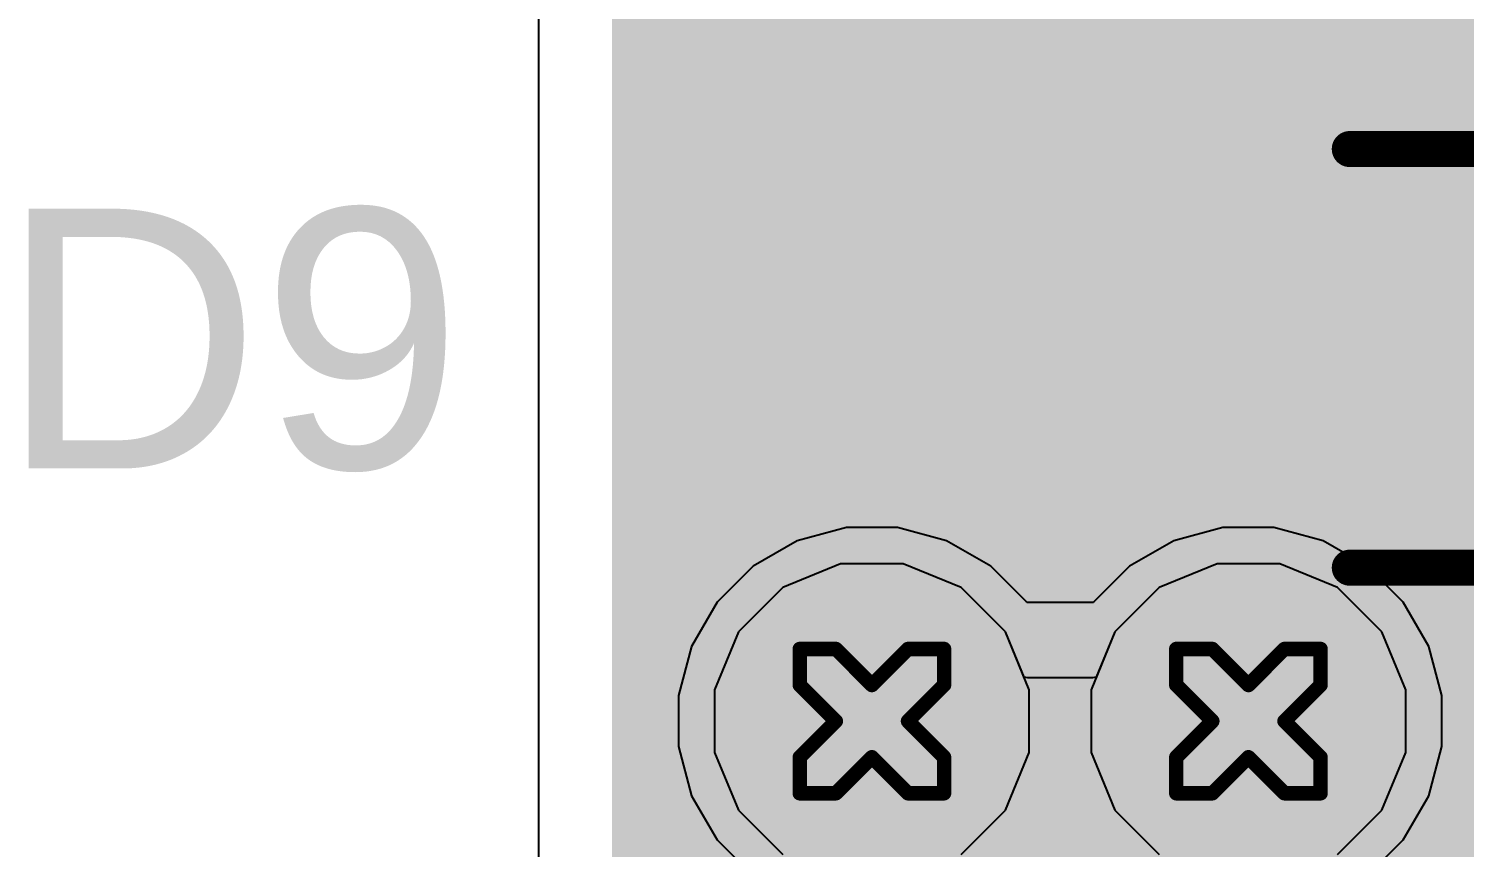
# Model space of a CAD drawing. Header units: inches. Extents: x 0 to 5379, y 0 to 5429.
# Drawn here: x 255.83 to 260.89, y 48.3 to 51.18 of the extents above; entities that cross this region are included whole.
import ezdxf

# ---------------------------------------------------------------- set-up
doc = ezdxf.new("R2010")
doc.units = ezdxf.units.IN
for name, color, linetype in [('Bottom Layer', 5, 'Continuous'), ('Bottom Solder', 6, 'Continuous'), ('Drill Drawing', 1, 'Continuous'), ('GND01', 16, 'Continuous'), ('GND02', 76, 'Continuous'), ('PWR', 156, 'Continuous'), ('SIG 01', 90, 'Continuous'), ('Top Layer', 1, 'Continuous'), ('Top Overlay', 2, 'Continuous'), ('Top Paste', 8, 'Continuous'), ('Top Solder', 216, 'Continuous'), ('Via Holes', 16, 'Continuous')]:
    doc.layers.add(name, color=color, linetype=linetype)
doc.styles.add('Arial', font='', dxfattribs={"height": 0.2})
doc.styles.get('Arial').set_extended_font_data('Arial')

# ---------------------------------------------------------------- blocks, each defined once
blk = doc.blocks.new('SOD_123_921')
at = {"layer": 'Top Layer'}
for points in [[(-1.1, 0.45), (-1.1, -0.45), (-2.05, -0.45), (-2.05, 0.45)], [(2.05, 0.45), (2.05, -0.45), (1.1, -0.45), (1.1, 0.45)]]:
    blk.add_hatch(color=1, dxfattribs=at).paths.add_polyline_path(points)
at = {"layer": 'Top Overlay'}
for points in [[(0.9652, 0.508), (2.8194, 0.508), (2.8194, 0.8), (0.9652, 0.8)], [(2.1198, -0.7874), (2.8194, -0.7874), (2.8194, 0.7874), (2.1198, 0.7874)], [(0.9652, -0.8), (2.8194, -0.8), (2.8194, -0.508), (0.9652, -0.508)]]:
    blk.add_hatch(color=2, dxfattribs=at).paths.add_polyline_path(points)
at = {"layer": 'Top Paste'}
for points in [[(-1.1, 0.45), (-1.1, -0.45), (-2.05, -0.45), (-2.05, 0.45)], [(2.05, 0.45), (2.05, -0.45), (1.1, -0.45), (1.1, 0.45)]]:
    blk.add_hatch(color=8, dxfattribs=at).paths.add_polyline_path(points)
at = {"layer": 'Top Solder'}
for points in [[(-0.9984, 0.5516), (-0.9984, -0.5516), (-2.1516, -0.5516), (-2.1516, 0.5516)], [(2.1516, 0.5516), (2.1516, -0.5516), (0.9984, -0.5516), (0.9984, 0.5516)]]:
    blk.add_hatch(color=216, dxfattribs=at).paths.add_polyline_path(points)
at = {"layer": 'Top Overlay'}
for points in [[(-1.3716, 0.7366, 0.127, 0.127, 0), (-1.3716, 0.5842, 0.127, 0.127, 0)], [(0.9652, 0.7366, 0.127, 0.127, 0), (-1.3716, 0.7366, 0.127, 0.127, 0)], [(-1.3716, -0.5842, 0.127, 0.127, 0), (-1.3716, -0.7366, 0.127, 0.127, 0)], [(0.9652, -0.7366, 0.127, 0.127, 0), (-1.3716, -0.7366, 0.127, 0.127, 0)]]:
    blk.add_lwpolyline(points, format="xyseb", dxfattribs=at)
for points in [[(-1.4033, 0.7366, 0.0635, 0.0635, 1), (-1.3398, 0.7366, 0.0635, 0.0635, 1)], [(-1.4033, 0.7366, 0.0635, 0.0635, 1), (-1.3398, 0.7366, 0.0635, 0.0635, 1)], [(0.9335, 0.7366, 0.0635, 0.0635, 1), (0.997, 0.7366, 0.0635, 0.0635, 1)], [(-1.4033, 0.5842, 0.0635, 0.0635, 1), (-1.3398, 0.5842, 0.0635, 0.0635, 1)], [(-1.4033, -0.5842, 0.0635, 0.0635, 1), (-1.3398, -0.5842, 0.0635, 0.0635, 1)], [(-1.4033, -0.7366, 0.0635, 0.0635, 1), (-1.3398, -0.7366, 0.0635, 0.0635, 1)], [(-1.4033, -0.7366, 0.0635, 0.0635, 1), (-1.3398, -0.7366, 0.0635, 0.0635, 1)], [(0.9335, -0.7366, 0.0635, 0.0635, 1), (0.997, -0.7366, 0.0635, 0.0635, 1)]]:
    blk.add_lwpolyline(points, format="xyseb", close=True, dxfattribs=at)

msp = doc.modelspace()

# ---------------------------------------------------------------- hatches: boundary and pattern name
at = {"layer": 'Bottom Layer'}
h = msp.add_hatch(color=5, dxfattribs=at)
edge = h.paths.add_edge_path()
edge.add_arc((258.8006, 48.7426), 0.3, 0, 360)
h = msp.add_hatch(color=5, dxfattribs=at)
edge = h.paths.add_edge_path()
edge.add_arc((260.126, 48.7426), 0.3, 0, 360)
at = {"layer": 'Bottom Solder'}
h = msp.add_hatch(color=6, dxfattribs=at)
edge = h.paths.add_edge_path()
edge.add_arc((258.8006, 48.7426), 0.4016, 0, 360)
h = msp.add_hatch(color=6, dxfattribs=at)
edge = h.paths.add_edge_path()
edge.add_arc((260.126, 48.7426), 0.4016, 0, 360)
at = {"layer": 'GND01'}
h = msp.add_hatch(color=16, dxfattribs=at)
edge = h.paths.add_edge_path()
edge.add_arc((258.8006, 48.7426), 0.3, 0, 360)
h = msp.add_hatch(color=16, dxfattribs=at)
edge = h.paths.add_edge_path()
edge.add_arc((260.126, 48.7426), 0.3, 0, 360)
at = {"layer": 'GND02'}
h = msp.add_hatch(color=76, dxfattribs=at)
edge = h.paths.add_edge_path()
edge.add_arc((258.8006, 48.7426), 0.3, 0, 360)
h = msp.add_hatch(color=76, dxfattribs=at)
edge = h.paths.add_edge_path()
edge.add_arc((260.126, 48.7426), 0.3, 0, 360)
at = {"layer": 'PWR'}
h = msp.add_hatch(color=156, dxfattribs=at)
edge = h.paths.add_edge_path()
edge.add_arc((258.8006, 48.7426), 0.3, 0, 360)
h = msp.add_hatch(color=156, dxfattribs=at)
edge = h.paths.add_edge_path()
edge.add_arc((260.126, 48.7426), 0.3, 0, 360)
at = {"layer": 'SIG 01'}
h = msp.add_hatch(color=90, dxfattribs=at)
edge = h.paths.add_edge_path()
edge.add_arc((258.8006, 48.7426), 0.3, 0, 360)
h = msp.add_hatch(color=90, dxfattribs=at)
edge = h.paths.add_edge_path()
edge.add_arc((260.126, 48.7426), 0.3, 0, 360)
at = {"layer": 'Top Layer'}
msp.add_hatch(color=1, dxfattribs=at).paths.add_polyline_path([(257.8862, 45.6692), (261.099, 45.6692), (261.099, 53.1456), (257.8862, 53.1456)])
h = msp.add_hatch(color=1, dxfattribs=at)
edge = h.paths.add_edge_path()
edge.add_arc((258.8006, 48.7426), 0.3, 0, 360)
h = msp.add_hatch(color=1, dxfattribs=at)
edge = h.paths.add_edge_path()
edge.add_arc((260.126, 48.7426), 0.3, 0, 360)
at = {"layer": 'Top Solder'}
h = msp.add_hatch(color=216, dxfattribs=at)
edge = h.paths.add_edge_path()
edge.add_arc((258.8006, 48.7426), 0.4016, 0, 360)
h = msp.add_hatch(color=216, dxfattribs=at)
edge = h.paths.add_edge_path()
edge.add_arc((260.126, 48.7426), 0.4016, 0, 360)
at = {"layer": 'Via Holes'}
h = msp.add_hatch(color=7, dxfattribs=at)
edge = h.paths.add_edge_path()
edge.add_arc((258.8006, 48.7426), 0.15, 0, 360)
h = msp.add_hatch(color=7, dxfattribs=at)
edge = h.paths.add_edge_path()
edge.add_arc((260.126, 48.7426), 0.15, 0, 360)

# ---------------------------------------------------------------- linework, layer by layer
at = {"layer": 'Bottom Layer'}
for p, q in [((258.6904, 49.2966), (258.4868, 49.2123)), ((258.9108, 49.2966), (258.6904, 49.2966)), ((259.1144, 49.2123), (258.9108, 49.2966)), ((260.0158, 49.2966), (259.8122, 49.2123)), ((260.2362, 49.2966), (260.0158, 49.2966)), ((260.4398, 49.2123), (260.2362, 49.2966)), ((258.4868, 49.2123), (258.3309, 49.0564)), ((259.2703, 49.0564), (259.1144, 49.2123)), ((259.8122, 49.2123), (259.6563, 49.0564)), ((260.5957, 49.0564), (260.4398, 49.2123)), ((258.3309, 49.0564), (258.2466, 48.8528)), ((259.3546, 48.8528), (259.2703, 49.0564)), ((259.6563, 49.0564), (259.572, 48.8528)), ((260.68, 48.8528), (260.5957, 49.0564)), ((258.2466, 48.8528), (258.2466, 48.6324)), ((259.3546, 48.6324), (259.3546, 48.8528)), ((259.572, 48.8528), (259.572, 48.6324)), ((260.68, 48.6324), (260.68, 48.8528)), ((258.2466, 48.6324), (258.3309, 48.4288)), ((259.2703, 48.4288), (259.3546, 48.6324)), ((259.572, 48.6324), (259.6563, 48.4288)), ((260.5957, 48.4288), (260.68, 48.6324)), ((258.3309, 48.4288), (258.4868, 48.2729)), ((259.1144, 48.2729), (259.2703, 48.4288)), ((259.6563, 48.4288), (259.8122, 48.2729)), ((260.4398, 48.2729), (260.5957, 48.4288))]:
    msp.add_line(p, q, dxfattribs=at)
at = {"layer": 'Drill Drawing'}
for points in [[(258.5466, 48.8696, 0.0508, 0.0508, 0), (258.5466, 48.9966, 0.0508, 0.0508, 0)], [(258.5466, 48.9966, 0.0508, 0.0508, 0), (258.6736, 48.9966, 0.0508, 0.0508, 0)], [(258.6736, 48.9966, 0.0508, 0.0508, 0), (258.8006, 48.8696, 0.0508, 0.0508, 0)], [(258.8006, 48.8696, 0.0508, 0.0508, 0), (258.9276, 48.9966, 0.0508, 0.0508, 0)], [(258.9276, 48.9966, 0.0508, 0.0508, 0), (259.0546, 48.9966, 0.0508, 0.0508, 0)], [(259.0546, 48.8696, 0.0508, 0.0508, 0), (259.0546, 48.9966, 0.0508, 0.0508, 0)], [(259.872, 48.8696, 0.0508, 0.0508, 0), (259.872, 48.9966, 0.0508, 0.0508, 0)], [(259.872, 48.9966, 0.0508, 0.0508, 0), (259.999, 48.9966, 0.0508, 0.0508, 0)], [(259.999, 48.9966, 0.0508, 0.0508, 0), (260.126, 48.8696, 0.0508, 0.0508, 0)], [(260.126, 48.8696, 0.0508, 0.0508, 0), (260.253, 48.9966, 0.0508, 0.0508, 0)], [(260.253, 48.9966, 0.0508, 0.0508, 0), (260.38, 48.9966, 0.0508, 0.0508, 0)], [(260.38, 48.8696, 0.0508, 0.0508, 0), (260.38, 48.9966, 0.0508, 0.0508, 0)], [(258.5466, 48.8696, 0.0508, 0.0508, 0), (258.6736, 48.7426, 0.0508, 0.0508, 0)], [(258.9276, 48.7426, 0.0508, 0.0508, 0), (259.0546, 48.8696, 0.0508, 0.0508, 0)], [(259.872, 48.8696, 0.0508, 0.0508, 0), (259.999, 48.7426, 0.0508, 0.0508, 0)], [(260.253, 48.7426, 0.0508, 0.0508, 0), (260.38, 48.8696, 0.0508, 0.0508, 0)], [(258.5466, 48.6156, 0.0508, 0.0508, 0), (258.6736, 48.7426, 0.0508, 0.0508, 0)], [(258.9276, 48.7426, 0.0508, 0.0508, 0), (259.0546, 48.6156, 0.0508, 0.0508, 0)], [(259.872, 48.6156, 0.0508, 0.0508, 0), (259.999, 48.7426, 0.0508, 0.0508, 0)], [(260.253, 48.7426, 0.0508, 0.0508, 0), (260.38, 48.6156, 0.0508, 0.0508, 0)], [(258.5466, 48.4886, 0.0508, 0.0508, 0), (258.5466, 48.6156, 0.0508, 0.0508, 0)], [(258.6736, 48.4886, 0.0508, 0.0508, 0), (258.8006, 48.6156, 0.0508, 0.0508, 0)], [(258.8006, 48.6156, 0.0508, 0.0508, 0), (258.9276, 48.4886, 0.0508, 0.0508, 0)], [(259.0546, 48.4886, 0.0508, 0.0508, 0), (259.0546, 48.6156, 0.0508, 0.0508, 0)], [(259.872, 48.4886, 0.0508, 0.0508, 0), (259.872, 48.6156, 0.0508, 0.0508, 0)], [(259.999, 48.4886, 0.0508, 0.0508, 0), (260.126, 48.6156, 0.0508, 0.0508, 0)], [(260.126, 48.6156, 0.0508, 0.0508, 0), (260.253, 48.4886, 0.0508, 0.0508, 0)], [(260.38, 48.4886, 0.0508, 0.0508, 0), (260.38, 48.6156, 0.0508, 0.0508, 0)], [(258.5466, 48.4886, 0.0508, 0.0508, 0), (258.6736, 48.4886, 0.0508, 0.0508, 0)], [(258.9276, 48.4886, 0.0508, 0.0508, 0), (259.0546, 48.4886, 0.0508, 0.0508, 0)], [(259.872, 48.4886, 0.0508, 0.0508, 0), (259.999, 48.4886, 0.0508, 0.0508, 0)], [(260.253, 48.4886, 0.0508, 0.0508, 0), (260.38, 48.4886, 0.0508, 0.0508, 0)]]:
    msp.add_lwpolyline(points, format="xyseb", dxfattribs=at)
for points in [[(258.5339, 48.9966, 0.0254, 0.0254, 1), (258.5593, 48.9966, 0.0254, 0.0254, 1)], [(258.5339, 48.9966, 0.0254, 0.0254, 1), (258.5593, 48.9966, 0.0254, 0.0254, 1)], [(258.6609, 48.9966, 0.0254, 0.0254, 1), (258.6863, 48.9966, 0.0254, 0.0254, 1)], [(258.6609, 48.9966, 0.0254, 0.0254, 1), (258.6863, 48.9966, 0.0254, 0.0254, 1)], [(258.9149, 48.9966, 0.0254, 0.0254, 1), (258.9403, 48.9966, 0.0254, 0.0254, 1)], [(258.9149, 48.9966, 0.0254, 0.0254, 1), (258.9403, 48.9966, 0.0254, 0.0254, 1)], [(259.0419, 48.9966, 0.0254, 0.0254, 1), (259.0673, 48.9966, 0.0254, 0.0254, 1)], [(259.0419, 48.9966, 0.0254, 0.0254, 1), (259.0673, 48.9966, 0.0254, 0.0254, 1)], [(259.8593, 48.9966, 0.0254, 0.0254, 1), (259.8847, 48.9966, 0.0254, 0.0254, 1)], [(259.8593, 48.9966, 0.0254, 0.0254, 1), (259.8847, 48.9966, 0.0254, 0.0254, 1)], [(259.9863, 48.9966, 0.0254, 0.0254, 1), (260.0117, 48.9966, 0.0254, 0.0254, 1)], [(259.9863, 48.9966, 0.0254, 0.0254, 1), (260.0117, 48.9966, 0.0254, 0.0254, 1)], [(260.2403, 48.9966, 0.0254, 0.0254, 1), (260.2657, 48.9966, 0.0254, 0.0254, 1)], [(260.2403, 48.9966, 0.0254, 0.0254, 1), (260.2657, 48.9966, 0.0254, 0.0254, 1)], [(260.3673, 48.9966, 0.0254, 0.0254, 1), (260.3927, 48.9966, 0.0254, 0.0254, 1)], [(260.3673, 48.9966, 0.0254, 0.0254, 1), (260.3927, 48.9966, 0.0254, 0.0254, 1)], [(258.5339, 48.8696, 0.0254, 0.0254, 1), (258.5593, 48.8696, 0.0254, 0.0254, 1)], [(258.5339, 48.8696, 0.0254, 0.0254, 1), (258.5593, 48.8696, 0.0254, 0.0254, 1)], [(258.7879, 48.8696, 0.0254, 0.0254, 1), (258.8133, 48.8696, 0.0254, 0.0254, 1)], [(258.7879, 48.8696, 0.0254, 0.0254, 1), (258.8133, 48.8696, 0.0254, 0.0254, 1)], [(259.0419, 48.8696, 0.0254, 0.0254, 1), (259.0673, 48.8696, 0.0254, 0.0254, 1)], [(259.0419, 48.8696, 0.0254, 0.0254, 1), (259.0673, 48.8696, 0.0254, 0.0254, 1)], [(259.8593, 48.8696, 0.0254, 0.0254, 1), (259.8847, 48.8696, 0.0254, 0.0254, 1)], [(259.8593, 48.8696, 0.0254, 0.0254, 1), (259.8847, 48.8696, 0.0254, 0.0254, 1)], [(260.1133, 48.8696, 0.0254, 0.0254, 1), (260.1387, 48.8696, 0.0254, 0.0254, 1)], [(260.1133, 48.8696, 0.0254, 0.0254, 1), (260.1387, 48.8696, 0.0254, 0.0254, 1)], [(260.3673, 48.8696, 0.0254, 0.0254, 1), (260.3927, 48.8696, 0.0254, 0.0254, 1)], [(260.3673, 48.8696, 0.0254, 0.0254, 1), (260.3927, 48.8696, 0.0254, 0.0254, 1)], [(258.6609, 48.7426, 0.0254, 0.0254, 1), (258.6863, 48.7426, 0.0254, 0.0254, 1)], [(258.6609, 48.7426, 0.0254, 0.0254, 1), (258.6863, 48.7426, 0.0254, 0.0254, 1)], [(258.9149, 48.7426, 0.0254, 0.0254, 1), (258.9403, 48.7426, 0.0254, 0.0254, 1)], [(258.9149, 48.7426, 0.0254, 0.0254, 1), (258.9403, 48.7426, 0.0254, 0.0254, 1)], [(259.9863, 48.7426, 0.0254, 0.0254, 1), (260.0117, 48.7426, 0.0254, 0.0254, 1)], [(259.9863, 48.7426, 0.0254, 0.0254, 1), (260.0117, 48.7426, 0.0254, 0.0254, 1)], [(260.2403, 48.7426, 0.0254, 0.0254, 1), (260.2657, 48.7426, 0.0254, 0.0254, 1)], [(260.2403, 48.7426, 0.0254, 0.0254, 1), (260.2657, 48.7426, 0.0254, 0.0254, 1)], [(258.5339, 48.6156, 0.0254, 0.0254, 1), (258.5593, 48.6156, 0.0254, 0.0254, 1)], [(258.5339, 48.6156, 0.0254, 0.0254, 1), (258.5593, 48.6156, 0.0254, 0.0254, 1)], [(258.7879, 48.6156, 0.0254, 0.0254, 1), (258.8133, 48.6156, 0.0254, 0.0254, 1)], [(258.7879, 48.6156, 0.0254, 0.0254, 1), (258.8133, 48.6156, 0.0254, 0.0254, 1)], [(259.0419, 48.6156, 0.0254, 0.0254, 1), (259.0673, 48.6156, 0.0254, 0.0254, 1)], [(259.0419, 48.6156, 0.0254, 0.0254, 1), (259.0673, 48.6156, 0.0254, 0.0254, 1)], [(259.8593, 48.6156, 0.0254, 0.0254, 1), (259.8847, 48.6156, 0.0254, 0.0254, 1)], [(259.8593, 48.6156, 0.0254, 0.0254, 1), (259.8847, 48.6156, 0.0254, 0.0254, 1)], [(260.1133, 48.6156, 0.0254, 0.0254, 1), (260.1387, 48.6156, 0.0254, 0.0254, 1)], [(260.1133, 48.6156, 0.0254, 0.0254, 1), (260.1387, 48.6156, 0.0254, 0.0254, 1)], [(260.3673, 48.6156, 0.0254, 0.0254, 1), (260.3927, 48.6156, 0.0254, 0.0254, 1)], [(260.3673, 48.6156, 0.0254, 0.0254, 1), (260.3927, 48.6156, 0.0254, 0.0254, 1)], [(258.5339, 48.4886, 0.0254, 0.0254, 1), (258.5593, 48.4886, 0.0254, 0.0254, 1)], [(258.5339, 48.4886, 0.0254, 0.0254, 1), (258.5593, 48.4886, 0.0254, 0.0254, 1)], [(258.6609, 48.4886, 0.0254, 0.0254, 1), (258.6863, 48.4886, 0.0254, 0.0254, 1)], [(258.6609, 48.4886, 0.0254, 0.0254, 1), (258.6863, 48.4886, 0.0254, 0.0254, 1)], [(258.9149, 48.4886, 0.0254, 0.0254, 1), (258.9403, 48.4886, 0.0254, 0.0254, 1)], [(258.9149, 48.4886, 0.0254, 0.0254, 1), (258.9403, 48.4886, 0.0254, 0.0254, 1)], [(259.0419, 48.4886, 0.0254, 0.0254, 1), (259.0673, 48.4886, 0.0254, 0.0254, 1)], [(259.0419, 48.4886, 0.0254, 0.0254, 1), (259.0673, 48.4886, 0.0254, 0.0254, 1)], [(259.8593, 48.4886, 0.0254, 0.0254, 1), (259.8847, 48.4886, 0.0254, 0.0254, 1)], [(259.8593, 48.4886, 0.0254, 0.0254, 1), (259.8847, 48.4886, 0.0254, 0.0254, 1)], [(259.9863, 48.4886, 0.0254, 0.0254, 1), (260.0117, 48.4886, 0.0254, 0.0254, 1)], [(259.9863, 48.4886, 0.0254, 0.0254, 1), (260.0117, 48.4886, 0.0254, 0.0254, 1)], [(260.2403, 48.4886, 0.0254, 0.0254, 1), (260.2657, 48.4886, 0.0254, 0.0254, 1)], [(260.2403, 48.4886, 0.0254, 0.0254, 1), (260.2657, 48.4886, 0.0254, 0.0254, 1)], [(260.3673, 48.4886, 0.0254, 0.0254, 1), (260.3927, 48.4886, 0.0254, 0.0254, 1)], [(260.3673, 48.4886, 0.0254, 0.0254, 1), (260.3927, 48.4886, 0.0254, 0.0254, 1)]]:
    msp.add_lwpolyline(points, format="xyseb", close=True, dxfattribs=at)
at = {"layer": 'GND01'}
for p, q in [((258.6904, 49.2966), (258.4868, 49.2123)), ((258.9108, 49.2966), (258.6904, 49.2966)), ((259.1144, 49.2123), (258.9108, 49.2966)), ((260.0158, 49.2966), (259.8122, 49.2123)), ((260.2362, 49.2966), (260.0158, 49.2966)), ((260.4398, 49.2123), (260.2362, 49.2966)), ((258.4868, 49.2123), (258.3309, 49.0564)), ((259.2703, 49.0564), (259.1144, 49.2123)), ((259.8122, 49.2123), (259.6563, 49.0564)), ((260.5957, 49.0564), (260.4398, 49.2123)), ((258.3309, 49.0564), (258.2466, 48.8528)), ((259.3363, 48.897), (259.2703, 49.0564)), ((259.6563, 49.0564), (259.5903, 48.897)), ((260.68, 48.8528), (260.5957, 49.0564)), ((259.3496, 48.8945), (259.3363, 48.897)), ((259.577, 48.8945), (259.3496, 48.8945)), ((259.5903, 48.897), (259.577, 48.8945)), ((258.2466, 48.8528), (258.2466, 48.6324)), ((260.68, 48.6324), (260.68, 48.8528)), ((258.2466, 48.6324), (258.3309, 48.4288)), ((260.5957, 48.4288), (260.68, 48.6324)), ((258.3309, 48.4288), (258.4868, 48.2729)), ((260.4398, 48.2729), (260.5957, 48.4288))]:
    msp.add_line(p, q, dxfattribs=at)
at = {"layer": 'GND02'}
for p, q in [((258.6904, 49.2966), (258.4868, 49.2123)), ((258.9108, 49.2966), (258.6904, 49.2966)), ((259.1144, 49.2123), (258.9108, 49.2966)), ((260.0158, 49.2966), (259.8122, 49.2123)), ((260.2362, 49.2966), (260.0158, 49.2966)), ((260.4398, 49.2123), (260.2362, 49.2966)), ((258.4868, 49.2123), (258.3309, 49.0564)), ((259.2703, 49.0564), (259.1144, 49.2123)), ((259.8122, 49.2123), (259.6563, 49.0564)), ((260.5957, 49.0564), (260.4398, 49.2123)), ((258.3309, 49.0564), (258.2466, 48.8528)), ((259.3363, 48.897), (259.2703, 49.0564)), ((259.6563, 49.0564), (259.5903, 48.897)), ((260.68, 48.8528), (260.5957, 49.0564)), ((259.3496, 48.8945), (259.3363, 48.897)), ((259.577, 48.8945), (259.3496, 48.8945)), ((259.5903, 48.897), (259.577, 48.8945)), ((258.2466, 48.8528), (258.2466, 48.6324)), ((260.68, 48.6324), (260.68, 48.8528)), ((258.2466, 48.6324), (258.3309, 48.4288)), ((260.5957, 48.4288), (260.68, 48.6324)), ((258.3309, 48.4288), (258.4868, 48.2729)), ((260.4398, 48.2729), (260.5957, 48.4288))]:
    msp.add_line(p, q, dxfattribs=at)
at = {"layer": 'SIG 01'}
for p, q in [((258.5377, 49.3772), (258.3825, 49.2875)), ((258.7109, 49.4236), (258.5377, 49.3772)), ((258.8903, 49.4236), (258.7109, 49.4236)), ((259.0635, 49.3772), (258.8903, 49.4236)), ((259.2187, 49.2875), (259.0635, 49.3772)), ((259.8631, 49.3772), (259.7078, 49.2875)), ((260.0363, 49.4236), (259.8631, 49.3772)), ((260.2156, 49.4236), (260.0363, 49.4236)), ((260.3888, 49.3772), (260.2156, 49.4236)), ((260.5441, 49.2875), (260.3888, 49.3772)), ((258.3825, 49.2875), (258.2557, 49.1607)), ((259.3455, 49.1607), (259.2187, 49.2875)), ((259.7078, 49.2875), (259.5811, 49.1607)), ((260.6709, 49.1607), (260.5441, 49.2875)), ((258.2557, 49.1607), (258.166, 49.0055)), ((259.346, 49.16), (259.3455, 49.1607)), ((259.5806, 49.16), (259.346, 49.16)), ((259.5811, 49.1607), (259.5806, 49.16)), ((260.7606, 49.0055), (260.6709, 49.1607)), ((258.166, 49.0055), (258.1196, 48.8323)), ((260.807, 48.8323), (260.7606, 49.0055)), ((258.1196, 48.8323), (258.1196, 48.6529)), ((260.807, 48.6529), (260.807, 48.8323)), ((258.1196, 48.6529), (258.166, 48.4797)), ((260.7606, 48.4797), (260.807, 48.6529)), ((258.166, 48.4797), (258.2557, 48.3245)), ((260.6709, 48.3245), (260.7606, 48.4797)), ((258.2557, 48.3245), (258.3318, 48.2483)), ((260.5948, 48.2483), (260.6709, 48.3245))]:
    msp.add_line(p, q, dxfattribs=at)
at = {"layer": 'Top Layer'}
msp.add_line((257.6272, 53.1456), (257.6272, 45.6692), dxfattribs=at)

# ---------------------------------------------------------------- block references
at = {"rotation": 180}
msp.add_blockref('SOD_123_921', (261.4482, 50.0192), dxfattribs=at)

# ---------------------------------------------------------------- texts
at = {"layer": 'Top Overlay', "style": 'Arial'}
msp.add_text('D9', height=0.9144, dxfattribs=at).set_placement((255.7275, 49.6317))

doc.saveas('drawing.dxf')
